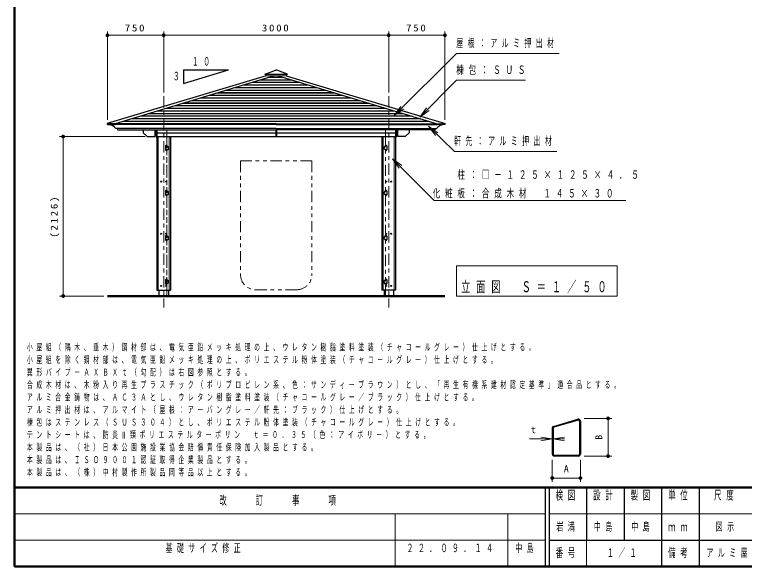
# Model space of a CAD drawing. Units: millimetres on the paper, with parts at other scales. Extents: x -385 to 7, y 0 to 267.
# Drawn here: x -385 to -190.4, y 0 to 147.1 of the extents above; entities that cross this region are included whole.
import ezdxf
from ezdxf.enums import TextEntityAlignment as Align

# ---------------------------------------------------------------- set-up
doc = ezdxf.new("R2010")
doc.units = ezdxf.units.MM
for name, pattern in [('USER1', [4.5, 2.5, -2]), ('USER2', [6, 3, -1, 1, -1]), ('USER3', [8, 3, -1, 1, -1, 1, -1])]:
    doc.linetypes.add(name, pattern=pattern)
doc.layers.add('LY_1', color=190, linetype='Continuous', lineweight=25)
doc.styles.add('ＭＳ ゴシック', font='')
doc.styles.get('ＭＳ ゴシック').set_extended_font_data('MS Gothic')

# ---------------------------------------------------------------- blocks, each defined once
blk = doc.blocks.new('filled_dot')
at = {"color": 0, "linetype": 'Continuous', "lineweight": -2, "const_width": 1.25}
blk.add_lwpolyline([(-0.625, 0, 1), (0.625, 0, 1)], format="xyb", close=True, dxfattribs=at)
blk = doc.blocks.new('open_arrow')
at = {"color": 0, "linetype": 'Continuous', "lineweight": -2}
blk.add_lwpolyline([(7.5, 1.25), (0, 0), (7.5, -1.25)], dxfattribs=at)

msp = doc.modelspace()

# ---------------------------------------------------------------- linework, layer by layer
at = {"layer": 'LY_1', "color": 7, "lineweight": 50}
for p, q in [((-385, 267), (-385, 0)), ((-360.25, 72.091), (-270.25, 72.091)), ((-385, 21), (0, 21)), ((-385, 0), (0, 0))]:
    msp.add_line(p, q, dxfattribs=at)
at = {"layer": 'LY_1', "color": 7, "lineweight": 13}
for p, q in [((-360.25, 119.038), (-360.25, 142.613)), ((-345.25, 126.394), (-345.25, 142.613)), ((-285.25, 126.394), (-285.25, 142.613)), ((-270.25, 119.038), (-270.25, 142.613)), ((-360.25, 141.613), (-345.25, 141.613)), ((-345.25, 141.613), (-285.25, 141.613)), ((-285.25, 141.613), (-270.25, 141.613)), ((-283.791, 120.185), (-282.023, 122.66)), ((-283.791, 120.185), (-281.67, 122.306)), ((-281.316, 121.952), (-283.791, 120.185)), ((-276.943, 119.789), (-275.181, 122.268)), ((-276.943, 119.789), (-274.827, 121.916)), ((-274.472, 121.563), (-276.943, 119.789)), ((-274.614, 117.353), (-272.463, 115.262)), ((-274.614, 117.353), (-272.114, 115.62)), ((-272.811, 114.903), (-274.614, 117.353)), ((-350.15, 114.616), (-373.05, 114.616)), ((-372.05, 72.091), (-372.05, 114.616)), ((-284.256, 108.663), (-282.135, 106.541)), ((-284.256, 108.663), (-281.782, 106.895)), ((-282.489, 106.188), (-284.256, 108.663)), ((-267.156, 80.164), (-267.156, 72.031)), ((-224.356, 80.164), (-267.156, 80.164)), ((-224.356, 72.031), (-224.356, 80.164)), ((-361.25, 72.091), (-373.05, 72.091)), ((-267.156, 72.031), (-224.356, 72.031)), ((-233.143, 39.469), (-225.762, 39.469)), ((-226.762, 39.469), (-226.762, 29.419)), ((-238.38, 33.97), (-247.665, 33.97)), ((-233.143, 29.419), (-225.762, 29.419)), ((-241.643, 28.419), (-241.643, 22.57)), ((-234.143, 28.419), (-234.143, 22.57)), ((-234.143, 23.57), (-241.643, 23.57)), ((-385, 14), (-243.5, 14)), ((-283.5, 14), (-283.5, 0)), ((-253.5, 14), (-253.5, 0)), ((-242.5, 14), (-187.5, 14)), ((-385, 7), (-243.5, 7)), ((-232.5, 7), (-232.5, 0))]:
    msp.add_line(p, q, dxfattribs=at)
at = {"layer": 'LY_1', "color": 7}
for p, q in [((-339.962, 128.782), (-327.962, 132.382)), ((-339.962, 132.381), (-339.962, 128.781)), ((-339.961, 132.381), (-327.961, 132.381)), ((-357.678, 116.772), (-357.561, 116.382)), ((-272.823, 116.772), (-272.94, 116.382)), ((-357.561, 116.382), (-315.25, 116.382)), ((-347.214, 116.382), (-347.214, 114.416)), ((-347.15, 116.382), (-347.15, 114.416)), ((-347.05, 116.382), (-347.05, 114.616)), ((-347.05, 115.616), (-283.45, 115.616)), ((-315.31, 116.382), (-315.31, 114.616)), ((-272.94, 116.382), (-315.25, 116.382)), ((-315.19, 116.382), (-315.19, 114.616)), ((-283.45, 116.382), (-283.45, 114.616)), ((-283.35, 116.382), (-283.35, 114.416)), ((-283.286, 116.382), (-283.286, 114.416)), ((-347.214, 114.416), (-347.15, 114.416)), ((-347.05, 114.616), (-283.45, 114.616)), ((-283.286, 114.416), (-283.35, 114.416)), ((-344.73, 112.091), (-344.73, 111.091)), ((-344.424, 112.22), (-344.001, 111.805)), ((-344.424, 110.962), (-344.001, 111.376)), ((-286.076, 112.22), (-286.5, 111.805)), ((-286.076, 110.962), (-286.5, 111.376)), ((-285.77, 112.091), (-285.77, 111.091)), ((-344.73, 100.091), (-344.73, 99.091)), ((-344.424, 100.22), (-344.001, 99.805)), ((-344.424, 98.962), (-344.001, 99.376)), ((-286.076, 100.22), (-286.5, 99.805)), ((-286.076, 98.962), (-286.5, 99.376)), ((-285.77, 100.091), (-285.77, 99.091)), ((-344.73, 88.091), (-344.73, 87.091)), ((-344.424, 88.22), (-344.001, 87.805)), ((-286.076, 88.22), (-286.5, 87.805)), ((-285.77, 88.091), (-285.77, 87.091)), ((-344.424, 86.962), (-344.001, 87.376)), ((-286.076, 86.962), (-286.5, 87.376)), ((-344.73, 76.391), (-344.73, 75.391)), ((-344.424, 76.52), (-344.001, 76.105)), ((-286.076, 76.52), (-286.5, 76.105)), ((-285.77, 76.391), (-285.77, 75.391)), ((-344.424, 75.262), (-344.001, 75.676)), ((-286.076, 75.262), (-286.5, 75.676)), ((-347.1, 73.691), (-343.4, 73.691)), ((-346.5, 73.691), (-346.5, 72.091)), ((-344, 73.691), (-344, 72.091)), ((-283.4, 73.691), (-287.1, 73.691)), ((-286.5, 73.691), (-286.5, 72.091)), ((-284, 73.691), (-284, 72.091)), ((-241.269, 37.331), (-234.819, 39.266)), ((-234.745, 39.021), (-241.195, 37.086)), ((-234.405, 38.763), (-234.405, 29.944)), ((-234.143, 38.763), (-234.143, 29.944)), ((-241.643, 36.828), (-241.643, 29.944)), ((-241.38, 36.828), (-241.38, 29.944)), ((-241.118, 29.681), (-234.668, 29.681)), ((-234.668, 29.419), (-241.118, 29.419)), ((-202.5, 7), (-202.5, 0))]:
    msp.add_line(p, q, dxfattribs=at)
at = {"layer": 'LY_1', "color": 2}
for p, q in [((-318.232, 131.241), (-315.449, 132.348)), ((-315.449, 132.348), (-315.25, 132.348)), ((-315.052, 132.348), (-315.25, 132.348)), ((-312.269, 131.241), (-315.052, 132.348)), ((-318.243, 131.215), (-318.213, 131.14)), ((-318.079, 131.128), (-317.939, 130.775)), ((-312.421, 131.128), (-312.562, 130.775)), ((-312.258, 131.215), (-312.287, 131.14))]:
    msp.add_line(p, q, dxfattribs=at)
at = {"layer": 'LY_1', "color": 131}
for p, q in [((-317.921, 130.775), (-360.274, 118.069)), ((-315.756, 130.775), (-358.211, 118.038)), ((-314.745, 130.775), (-272.289, 118.038)), ((-312.579, 130.775), (-270.226, 118.069)), ((-360.236, 117.83), (-360.296, 118.029)), ((-360.236, 117.83), (-358.149, 117.83)), ((-358.149, 117.83), (-358.211, 118.038)), ((-272.352, 117.83), (-272.289, 118.038)), ((-270.265, 117.83), (-272.352, 117.83)), ((-270.265, 117.83), (-270.205, 118.029)), ((-350.682, 116.382), (-350.682, 115.616)), ((-349.682, 114.616), (-350.682, 115.616)), ((-347.618, 116.382), (-347.618, 114.616)), ((-282.882, 116.382), (-282.882, 114.616)), ((-280.818, 114.616), (-279.818, 115.616)), ((-279.818, 116.382), (-279.818, 115.616)), ((-349.682, 114.616), (-349.15, 114.616)), ((-349.15, 114.616), (-347.618, 114.616)), ((-281.35, 114.616), (-282.882, 114.616)), ((-280.818, 114.616), (-281.35, 114.616))]:
    msp.add_line(p, q, dxfattribs=at)
at = {"layer": 'LY_1', "color": 2, "lineweight": 13}
for p, q in [((-318.241, 131.233), (-315.25, 131.233)), ((-318.195, 131.128), (-315.25, 131.128)), ((-317.939, 130.775), (-315.25, 130.775)), ((-312.26, 131.233), (-315.25, 131.233)), ((-312.306, 131.128), (-315.25, 131.128)), ((-312.562, 130.775), (-315.25, 130.775))]:
    msp.add_line(p, q, dxfattribs=at)
at = {"layer": 'LY_1', "color": 12, "lineweight": 13}
for p, q in [((-316.833, 130.452), (-315.25, 130.452)), ((-313.668, 130.452), (-315.25, 130.452)), ((-321.745, 128.978), (-315.25, 128.978)), ((-321.431, 129.072), (-315.25, 129.072)), ((-319.446, 129.668), (-315.25, 129.668)), ((-319.132, 129.762), (-315.25, 129.762)), ((-317.147, 130.357), (-315.25, 130.357)), ((-313.353, 130.357), (-315.25, 130.357)), ((-311.369, 129.762), (-315.25, 129.762)), ((-311.054, 129.668), (-315.25, 129.668)), ((-309.07, 129.072), (-315.25, 129.072)), ((-308.756, 128.978), (-315.25, 128.978)), ((-328.641, 126.909), (-315.25, 126.909)), ((-328.327, 127.003), (-315.25, 127.003)), ((-326.343, 127.599), (-315.25, 127.599)), ((-326.028, 127.693), (-315.25, 127.693)), ((-324.044, 128.288), (-315.25, 128.288)), ((-323.729, 128.383), (-315.25, 128.383)), ((-306.771, 128.383), (-315.25, 128.383)), ((-306.457, 128.288), (-315.25, 128.288)), ((-304.472, 127.693), (-315.25, 127.693)), ((-304.158, 127.599), (-315.25, 127.599)), ((-302.174, 127.003), (-315.25, 127.003)), ((-301.859, 126.909), (-315.25, 126.909)), ((-335.538, 124.84), (-315.25, 124.84)), ((-335.223, 124.934), (-315.25, 124.934)), ((-333.239, 125.53), (-315.25, 125.53)), ((-332.925, 125.624), (-315.25, 125.624)), ((-330.94, 126.219), (-315.25, 126.219)), ((-330.626, 126.314), (-315.25, 126.314)), ((-299.875, 126.314), (-315.25, 126.314)), ((-299.56, 126.219), (-315.25, 126.219)), ((-297.576, 125.624), (-315.25, 125.624)), ((-297.262, 125.53), (-315.25, 125.53)), ((-295.277, 124.934), (-315.25, 124.934)), ((-294.963, 124.84), (-315.25, 124.84)), ((-342.434, 122.771), (-315.25, 122.771)), ((-342.12, 122.866), (-315.25, 122.866)), ((-340.135, 123.461), (-315.25, 123.461)), ((-339.821, 123.555), (-315.25, 123.555)), ((-337.837, 124.151), (-315.25, 124.151)), ((-337.522, 124.245), (-315.25, 124.245)), ((-292.978, 124.245), (-315.25, 124.245)), ((-292.664, 124.151), (-315.25, 124.151)), ((-290.68, 123.555), (-315.25, 123.555)), ((-290.365, 123.461), (-315.25, 123.461)), ((-288.381, 122.866), (-315.25, 122.866)), ((-288.067, 122.771), (-315.25, 122.771)), ((-349.33, 120.702), (-315.25, 120.702)), ((-349.016, 120.797), (-315.25, 120.797)), ((-347.032, 121.392), (-315.25, 121.392)), ((-346.717, 121.486), (-315.25, 121.486)), ((-344.733, 122.082), (-315.25, 122.082)), ((-344.419, 122.176), (-315.25, 122.176)), ((-286.082, 122.176), (-315.25, 122.176)), ((-285.768, 122.082), (-315.25, 122.082)), ((-283.783, 121.486), (-315.25, 121.486)), ((-283.469, 121.392), (-315.25, 121.392)), ((-281.485, 120.797), (-315.25, 120.797)), ((-281.17, 120.702), (-315.25, 120.702)), ((-355.912, 118.728), (-315.25, 118.728)), ((-353.928, 119.323), (-315.25, 119.323)), ((-353.614, 119.417), (-315.25, 119.417)), ((-351.629, 120.013), (-315.25, 120.013)), ((-351.315, 120.107), (-315.25, 120.107)), ((-279.186, 120.107), (-315.25, 120.107)), ((-278.871, 120.013), (-315.25, 120.013)), ((-276.887, 119.417), (-315.25, 119.417)), ((-276.573, 119.323), (-315.25, 119.323)), ((-274.588, 118.728), (-315.25, 118.728)), ((-356.227, 118.633), (-315.25, 118.633)), ((-274.274, 118.633), (-315.25, 118.633))]:
    msp.add_line(p, q, dxfattribs=at)
at = {"layer": 'LY_1', "color": 7, "linetype": 'USER2', "lineweight": 13}
for p, q in [((-345.25, 125.394), (-345.25, 69.062)), ((-285.25, 125.394), (-285.25, 69.062))]:
    msp.add_line(p, q, dxfattribs=at)
at = {"layer": 'LY_1', "color": 4}
for p, q in [((-315.25, 118.038), (-360.25, 118.038)), ((-315.25, 117.851), (-358.155, 117.851)), ((-315.25, 116.772), (-358.016, 116.772)), ((-315.25, 118.038), (-270.25, 118.038)), ((-315.25, 117.851), (-272.346, 117.851)), ((-315.25, 116.772), (-272.484, 116.772))]:
    msp.add_line(p, q, dxfattribs=at)
at = {"layer": 'LY_1', "color": 7, "linetype": 'USER1', "lineweight": 13}
for p, q in [((-344.39, 116.382), (-344.39, 114.616)), ((-286.11, 116.382), (-286.11, 114.616))]:
    msp.add_line(p, q, dxfattribs=at)
at = {"layer": 'LY_1', "color": 40}
for p, q in [((-347.1, 114.616), (-347.1, 73.691)), ((-343.4, 114.616), (-343.4, 73.691)), ((-287.1, 114.616), (-287.1, 73.691)), ((-283.4, 114.616), (-283.4, 73.691))]:
    msp.add_line(p, q, dxfattribs=at)
at = {"layer": 'LY_1', "color": 40, "lineweight": 13}
for p, q in [((-346.7, 114.616), (-346.7, 73.691)), ((-343.8, 114.616), (-343.8, 73.691)), ((-286.7, 114.616), (-286.7, 73.691)), ((-283.8, 114.616), (-283.8, 73.691))]:
    msp.add_line(p, q, dxfattribs=at)
at = {"layer": 'LY_1', "color": 7, "linetype": 'USER3', "lineweight": 13}
for p, q in [((-344.39, 72.091), (-344.39, 114.616)), ((-344.39, 114.616), (-344.39, 72.091)), ((-286.11, 72.091), (-286.11, 114.616)), ((-324.749, 108.091), (-315.25, 108.091)), ((-324.749, 108.091), (-324.749, 77.771)), ((-305.752, 108.091), (-315.25, 108.091)), ((-305.752, 108.091), (-305.752, 77.771)), ((-320.749, 73.771), (-315.25, 73.771)), ((-309.752, 73.771), (-315.25, 73.771))]:
    msp.add_line(p, q, dxfattribs=at)
at = {"layer": 'LY_1', "color": 211}
for p, q in [((-243.5, 21), (-243.5, 0)), ((-242.5, 21), (-242.5, 0)), ((-232.5, 21), (-232.5, 7)), ((-222.5, 21), (-222.5, 7)), ((-212.5, 21), (-212.5, 0)), ((-202.5, 21), (-202.5, 7)), ((-242.5, 7), (0, 7))]:
    msp.add_line(p, q, dxfattribs=at)
at = {"layer": 'LY_1', "color": 7, "lineweight": 13}
for points in [[(-283.791, 120.185), (-267.209, 136.766), (-239.822, 136.766)], [(-276.943, 119.789), (-267.15, 129.627), (-248.774, 129.627)], [(-274.614, 117.353), (-267.729, 110.659), (-240.408, 110.659)], [(-284.256, 108.663), (-273.119, 97.525), (-222.048, 97.525)]]:
    msp.add_lwpolyline(points, dxfattribs=at)
at = {"layer": 'LY_1', "color": 7}
for centre, radius in [((-344.55, 112.091), 0.118), ((-344.55, 111.091), 0.118), ((-344.05, 111.591), 0.06), ((-286.45, 111.591), 0.06), ((-285.95, 112.091), 0.118), ((-285.95, 111.091), 0.118), ((-345.95, 102.591), 0.125), ((-344.55, 102.591), 0.125), ((-285.95, 102.591), 0.125), ((-284.55, 102.591), 0.125), ((-344.55, 100.091), 0.118), ((-344.05, 99.591), 0.06), ((-286.45, 99.591), 0.06), ((-285.95, 100.091), 0.118), ((-344.55, 99.091), 0.118), ((-285.95, 99.091), 0.118), ((-345.95, 88.691), 0.125), ((-344.55, 88.691), 0.125), ((-344.55, 88.091), 0.118), ((-344.05, 87.591), 0.06), ((-286.45, 87.591), 0.06), ((-285.95, 88.691), 0.125), ((-285.95, 88.091), 0.118), ((-284.55, 88.691), 0.125), ((-344.55, 87.091), 0.118), ((-285.95, 87.091), 0.118), ((-344.55, 76.391), 0.118), ((-344.05, 75.891), 0.06), ((-286.45, 75.891), 0.06), ((-285.95, 76.391), 0.118), ((-345.95, 74.791), 0.125), ((-344.55, 74.791), 0.125), ((-344.55, 75.391), 0.118), ((-285.95, 74.791), 0.125), ((-285.95, 75.391), 0.118), ((-284.55, 74.791), 0.125)]:
    msp.add_circle(centre, radius, dxfattribs=at)
at = {"layer": 'LY_1', "color": 7, "linetype": 'USER1', "lineweight": 13}
for centre in [(-344.55, 112.091), (-344.55, 111.091), (-285.95, 112.091), (-285.95, 111.091), (-344.55, 100.091), (-285.95, 100.091), (-344.55, 99.091), (-285.95, 99.091), (-344.55, 88.091), (-285.95, 88.091), (-344.55, 87.091), (-285.95, 87.091), (-344.55, 76.391), (-285.95, 76.391), (-344.55, 75.391), (-285.95, 75.391)]:
    msp.add_circle(centre, 0.06, dxfattribs=at)
at = {"layer": 'LY_1', "color": 2}
for centre, start, end in [((-318.224, 131.222), 111.7, 201.7), ((-318.195, 131.148), 201.7, 270), ((-312.306, 131.148), 270, 338.3), ((-312.276, 131.222), 338.3, 68.3)]:
    msp.add_arc(centre, 0.02, start, end, dxfattribs=at)
at = {"layer": 'LY_1', "color": 131}
for centre, start, end in [((-360.265, 118.038), 106.69924, 196.69924), ((-270.235, 118.038), 343.30076, 73.30076)]:
    msp.add_arc(centre, 0.032, start, end, dxfattribs=at)
at = {"layer": 'LY_1', "color": 4}
for centre, start, end in [((-360.468, 114.715), 40.00125, 76.72173), ((-270.033, 114.715), 103.27827, 139.99875)]:
    msp.add_arc(centre, 3.2, start, end, dxfattribs=at)
at = {"layer": 'LY_1', "color": 7}
for centre, radius, start, end in [((-344.55, 112.091), 0.18, 45.65843, 180), ((-344.55, 111.091), 0.18, 180, 314.34157), ((-344.21, 111.591), 0.3, 314.34157, 45.65843), ((-286.29, 111.591), 0.3, 134.34157, 225.65843), ((-285.95, 112.091), 0.18, 0, 134.34157), ((-285.95, 111.091), 0.18, 225.65843, 0), ((-344.55, 100.091), 0.18, 45.65843, 180), ((-344.21, 99.591), 0.3, 314.34157, 45.65843), ((-286.29, 99.591), 0.3, 134.34157, 225.65843), ((-285.95, 100.091), 0.18, 0, 134.34157), ((-344.55, 99.091), 0.18, 180, 314.34157), ((-285.95, 99.091), 0.18, 225.65843, 0), ((-344.55, 88.091), 0.18, 45.65843, 180), ((-344.21, 87.591), 0.3, 314.34157, 45.65843), ((-286.29, 87.591), 0.3, 134.34157, 225.65843), ((-285.95, 88.091), 0.18, 0, 134.34157), ((-344.55, 87.091), 0.18, 180, 314.34157), ((-285.95, 87.091), 0.18, 225.65843, 0), ((-344.55, 76.391), 0.18, 45.65843, 180), ((-344.21, 75.891), 0.3, 314.34157, 45.65843), ((-286.29, 75.891), 0.3, 134.34157, 225.65843), ((-285.95, 76.391), 0.18, 0, 134.34157), ((-344.55, 75.391), 0.18, 180, 314.34157), ((-285.95, 75.391), 0.18, 225.65843, 0), ((-234.668, 38.763), 0.525, 0, 106.69926), ((-234.668, 38.763), 0.263, 0, 106.70022), ((-241.118, 36.828), 0.525, 106.69783, 179.99996), ((-241.118, 36.828), 0.263, 106.70023, 179.99996), ((-241.118, 29.944), 0.525, 179.99998, 270.00003), ((-241.118, 29.944), 0.263, 179.99998, 270.00003), ((-234.668, 29.944), 0.525, 270.00002, 0), ((-234.668, 29.944), 0.263, 270.00002, 0)]:
    msp.add_arc(centre, radius, start, end, dxfattribs=at)
at = {"layer": 'LY_1', "color": 7, "linetype": 'USER3', "lineweight": 13}
for centre, start, end in [((-320.749, 77.771), 179.99999, 270), ((-309.752, 77.771), 270, 0.00001)]:
    msp.add_arc(centre, 4, start, end, dxfattribs=at)

# ---------------------------------------------------------------- block references
at = {"layer": 'LY_1', "color": 7, "lineweight": 13, "xscale": 0.4, "yscale": 0.4}
for name, p in [('filled_dot', (-360.25, 141.613)), ('filled_dot', (-345.25, 141.613)), ('filled_dot', (-285.25, 141.613)), ('open_arrow', (-241.38, 33.97)), ('filled_dot', (-241.643, 23.57))]:
    msp.add_blockref(name, p, dxfattribs=at)
for name, p, rotation in [('filled_dot', (-345.25, 141.613), 180), ('filled_dot', (-285.25, 141.613), 180), ('filled_dot', (-270.25, 141.613), 180), ('filled_dot', (-372.05, 114.616), 270), ('filled_dot', (-372.05, 72.091), 90), ('filled_dot', (-226.762, 39.469), 270), ('open_arrow', (-241.643, 33.97), 180), ('filled_dot', (-226.762, 29.419), 90), ('filled_dot', (-234.143, 23.57), 180)]:
    msp.add_blockref(name, p, dxfattribs=dict(at, rotation=rotation))

# ---------------------------------------------------------------- texts
at = {"layer": 'LY_1', "color": 7, "style": 'ＭＳ ゴシック', "width": 0.6}
msp.add_text('３', height=2.199, dxfattribs=at).set_placement((-341.89, 130.705), align=Align.MIDDLE_CENTER)
at = {"layer": 'LY_1', "color": 7, "style": 'ＭＳ ゴシック', "width": 1.05}
for s, p in [('t', (-246.665, 34.97)), ('A', (-237.893, 24.57))]:
    msp.add_text(s, height=1.833, dxfattribs=at).set_placement(p, align=Align.BOTTOM_CENTER)
at = {"layer": 'LY_1', "color": 7, "style": 'ＭＳ ゴシック', "width": 0.65}
msp.add_text('Ⅱ', height=1.833, dxfattribs=at).set_placement((-356.714, 35.002), align=Align.MIDDLE_LEFT)
at = {"layer": 'LY_1', "color": 7, "style": 'ＭＳ ゴシック', "width": 1.05}
msp.add_text('B', height=1.833, rotation=90, dxfattribs=at).set_placement((-227.762, 34.444), align=Align.BOTTOM_CENTER)
at = {"layer": 'LY_1', "color": 7, "style": 'ＭＳ ゴシック'}
for s, insert, char_height, attachment_point in [('\\T1.33;\\W1.15;750', (-352.75, 142.613), 1.833, 8), ('\\T1.33;\\W1.15;3000', (-315.25, 142.613), 1.833, 8), ('\\T1.33;\\W1.15;750', (-277.75, 142.613), 1.833, 8), ('\\T1.64;\\W0.6;屋根：アルミ押出材', (-267.238, 139.416), 2.199, 4), ('\\T1.64;\\W0.6;１０', (-334.717, 134.618), 2.199, 5), ('\\T1.64;\\W0.65;棟包：ＳＵＳ', (-267.229, 132.277), 2.199, 4), ('\\T1.64;\\W0.6;軒先：アルミ押出材', (-267.824, 113.309), 2.199, 4), ('\\T1.64;\\W0.65;\u3000\u3000柱：□－１２５×１２５×４．５', (-273.498, 104.325), 2.199, 4), ('\\T1.64;\\W0.65;化粧板：合成木材\u3000１４５×３０\u3000\u3000', (-273.498, 99.325), 2.199, 4), ('\\T1.64;\\W0.6;立面図\u3000Ｓ＝１／５０', (-245.756, 72.764), 2.933, 8), ('\\T1.64;\\W0.6;小屋組（隅木、垂木）鋼材部は、電気亜鉛メッキ処理の上、ウレタン樹脂塗料塗装（チャコールグレー）仕上げとする。', (-381.714, 58.336), 1.833, 4), ('\\T1.64;\\W0.6;小屋組を除く鋼材部は、電気亜鉛メッキ処理の上、ポリエステル粉体塗装（チャコールグレー）仕上げとする。', (-381.714, 55.002), 1.833, 4), ('\\T1.64;\\W0.6;異形パイプ－ＡＸＢＸｔ（勾配）は右図参照とする。', (-381.714, 51.669), 1.833, 4), ('\\T1.64;\\W0.6;合成木材は、木粉入り再生プラスチック（ポリプロピレン系、色：サンディーブラウン）とし、「再生有機系建材認定基準」適合品とする。', (-381.714, 48.336), 1.833, 4), ('\\T1.64;\\W0.6;アルミ合金鋳物は、ＡＣ３Ａとし、ウレタン樹脂塗料塗装（チャコールグレー／ブラック）仕上げとする。', (-381.714, 45.002), 1.833, 4), ('\\T1.64;\\W0.6;アルミ押出材は、アルマイト（屋根：アーバングレー／軒先：ブラック）仕上げとする。', (-381.714, 41.669), 1.833, 4), ('\\T1.64;\\W0.6;棟包はステンレス（ＳＵＳ３０４）とし、ポリエステル粉体塗装（チャコールグレー）仕上げとする。', (-381.714, 38.336), 1.833, 4), ('\\T1.64;\\W0.6;テントシートは、防炎', (-381.714, 35.002), 1.833, 4), ('\\T1.64;\\W0.6;類ポリエステルターポリン\u3000ｔ＝０．３５（色：アイボリー）とする。', (-354.214, 35.002), 1.833, 4), ('\\T1.64;\\W0.6;本製品は、（社）日本公園施設業協会賠償責任保険加入製品とする。', (-381.714, 31.669), 1.833, 4), ('\\T1.64;\\W0.6;本製品は、ＩＳＯ９００１認証取得企業製品とする。', (-381.714, 28.336), 1.833, 4), ('\\T1.64;\\W0.6;本製品は、（株）中村製作所製品同等品以上とする。', (-381.714, 25.002), 1.833, 4), ('\\T1.64;\\W0.6;岩満', (-237.5, 10.5), 2.199, 5), ('\\T1.64;\\W0.6;中島', (-227.5, 10.5), 2.199, 5), ('\\T1.64;\\W0.6;中島', (-217.5, 10.5), 2.199, 5), ('\\T1.64;\\W0.6;図示', (-195, 10.5), 2.199, 5), ('\\T1.64;\\W0.6;基礎サイズ修正', (-344.75, 6), 2.199, 1), ('\\T1.64;\\W0.6;２２．０９．１４', (-280.5, 6), 2.199, 1), ('\\T1.64;\\W0.6;中島', (-251.5, 6), 2.199, 1), ('\\T1.64;\\W0.6;１／１', (-222.5, 3.5), 2.199, 5), ('\\T1.64;\\W0.6;アルミ屋根仕様／ＲＣ基礎', (-200.5, 3.5), 2.199, 4)]:
    msp.add_mtext(s, dxfattribs=dict(at, insert=insert, char_height=char_height, attachment_point=attachment_point))
at = {"layer": 'LY_1', "color": 7, "insert": (-373.05, 93.353), "char_height": 1.833, "attachment_point": 8, "rotation": 90, "style": 'ＭＳ ゴシック'}
msp.add_mtext('\\T1.33;\\W1.15;(2126)', dxfattribs=at)
at = {"layer": 'LY_1', "color": 4, "char_height": 2.346, "style": 'ＭＳ ゴシック'}
for s, insert, attachment_point in [('\\T1.64;\\W0.6;検図', (-237.5, 20.167), 2), ('\\T1.64;\\W0.6;設計', (-227.5, 20.167), 2), ('\\T1.64;\\W0.6;製図', (-217.5, 20.167), 2), ('\\T1.64;\\W0.6;単位', (-207.5, 20.167), 2), ('\\T1.64;\\W0.6;尺度', (-195.25, 20.167), 2), ('\\T1.64;\\W0.6;改\u3000\u3000訂\u3000\u3000事\u3000\u3000項', (-314.25, 17.5), 5), ('\\T1.64;\\W0.6;ｍｍ', (-207.5, 10.5), 5), ('\\T1.64;\\W0.6;番号', (-237.5, 3.5), 5), ('\\T1.64;\\W0.6;備考', (-207.5, 3.5), 5)]:
    msp.add_mtext(s, dxfattribs=dict(at, insert=insert, attachment_point=attachment_point))

doc.saveas('drawing.dxf')
